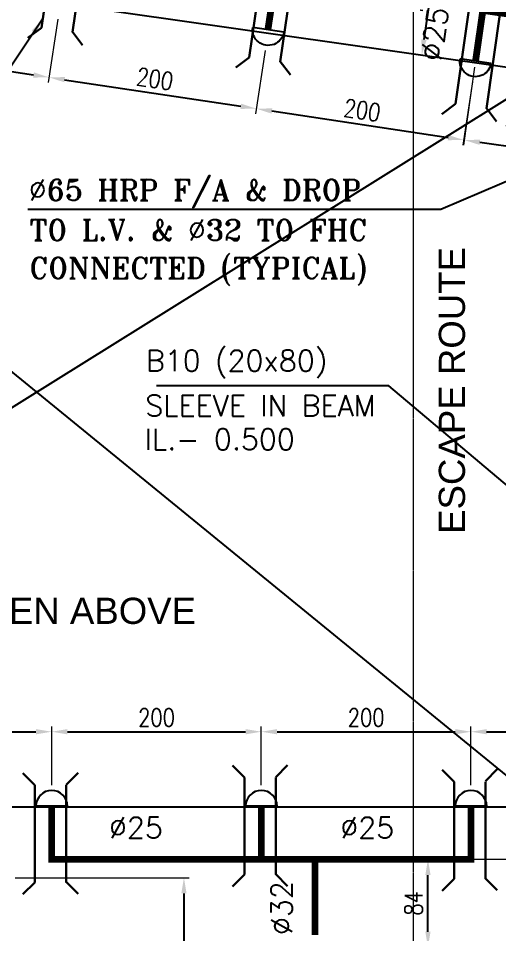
# Model space of a CAD drawing. Header units: inches. Extents: x 1355305 to 1448369, y 326920 to 386626.
# Drawn here: x 1397965 to 1402558, y 350042 to 358780 of the extents above; entities that cross this region are included whole.
import ezdxf
from ezdxf.enums import TextEntityAlignment as Align

# ---------------------------------------------------------------- set-up
doc = ezdxf.new("R2010")
doc.units = ezdxf.units.IN
doc.header["$MEASUREMENT"] = 0
doc.linetypes.add('HIDDEN', pattern=[9.525, 6.35, -3.175])
doc.linetypes.add('PHANTOM21', pattern=[1.25, 0.625, -0.125, 0.125, -0.125, 0.125, -0.125])
doc.layers.add('A-DOOR', color=10, linetype='Continuous', lineweight=15)
doc.layers.add('escape route', color=8, linetype='HIDDEN', lineweight=15)
for name, color, linetype in [('DIM2', 222, 'Continuous'), ('DR-TEXT', 181, 'Continuous'), ('FFNEW', 252, 'Continuous'), ('FP-PIPE', 4, 'Continuous'), ('P-FIRE-HOSE', 8, 'PHANTOM21'), ('P-FIRE-SPR', 6, 'Continuous'), ('P-FIRE-TXT', 181, 'Continuous'), ('SHAFT', 7, 'Continuous'), ('SLEEVE', 2, 'Continuous'), ('TEXT', 181, 'Continuous')]:
    doc.layers.add(name, color=color, linetype=linetype)
doc.styles.add('MECH', font='romans.shx')
doc.styles.add('ROMANS', font='romans__.ttf', dxfattribs={"width": 0.8})
doc.styles.add('ROMANT', font='ROMANT.shx')
doc.styles.add('style1', font='arial.ttf')
doc.dimstyles.new('GRAND CINEMA', dxfattribs={"dimtxt": 180, "dimasz": 150, "dimexe": 0.18, "dimexo": 0.06, "dimgap": 100, "dimtad": 1, "dimdec": 0, "dimlfac": 0.1, "dimzin": 1, "dimdsep": 46, "dimtxsty": 'MECH', "dimcen": 0.09, "dimdle": 0.2, "dimclrd": 222, "dimclre": 222, "dimclrt": 3, "dimadec": 0, "dimazin": 0, "dimtfac": 1, "dimtdec": 0, "dimtix": 1, "dimtmove": 2, "dimatfit": 3, "dimfxl": 1, "dimtolj": 1, "dimtzin": 0, "dimlwd": -1, "dimarcsym": 0})

# ---------------------------------------------------------------- blocks, each defined once
blk = doc.blocks.new('SEDRGFE')
at = {"layer": 'escape route', "color": 250, "ltscale": 0.5}
blk.add_line((1381474.6, 683734), (1381474.6, 694887.8), dxfattribs=at)
at = {"layer": 'SHAFT', "color": 250}
for p, q in [((1372324.6, 694772.2), (1382724.6, 686287.4)), ((1382767.4, 693289.1), (1371536.1, 686289.9))]:
    blk.add_line(p, q, dxfattribs=at)
blk.add_lwpolyline([(1371460.5, 688137.4), (1371460.5, 686289.9), (1382724.6, 686287.4), (1382724.6, 693288.3), (1372324.6, 694772.2), (1372324.6, 688137.6), (1371536.1, 688137.6), (1371536.1, 688137.4)], dxfattribs=at)
at = {"layer": 'TEXT', "color": 250, "ltscale": 0.5, "style": 'style1'}
blk.add_text('ESCAPE ROUTE', height=250, rotation=90, dxfattribs=at).set_placement((1381965.9, 688891.4))
blk.add_text('OPEN ABOVE  ', height=250, dxfattribs=at).set_placement((1377109.9, 688033.2))
blk = doc.blocks.new('SIDEWALL')
at = {"layer": 'P-FIRE-SPR', "color": 252}
for p, q in [((0.15, 0), (-0.15, 0)), ((0, 0), (0, -0.075))]:
    blk.add_line(p, q, dxfattribs=at)
blk.add_arc((0, 0), 0.15, 0, 180, dxfattribs=at)
blk = doc.blocks.new('A$C365C0078')
at = {"color": 2, "lineweight": 30}
for p, q in [((-149.3, 461), (-263.1, 574.8)), ((149.3, 465), (263.1, 578.9)), ((-149.3, 461), (-149.3, -465)), ((149.3, 461), (149.3, -465)), ((-149.3, -465), (-263.1, -578.9)), ((149.3, -461), (263.1, -574.8))]:
    blk.add_line(p, q, dxfattribs=at)
blk = doc.blocks.new('*D1114')
at = {"layer": 'Defpoints', "color": 0, "transparency": 16777216}
for p in [(28615.1, -23164.3), (30302.4, -23164.3), (28235.9, -24004.3)]:
    blk.add_point(p, dxfattribs=at)
at = {"layer": 'DIM2', "color": 222, "lineweight": -2, "transparency": 16777216}
for p, q in [((30252.4, -23164.3), (28565.1, -23164.3)), ((28285.9, -24004.3), (28665.1, -24004.3))]:
    blk.add_line(p, q, dxfattribs=at)
at = {"layer": 'DIM2', "color": 222, "transparency": 16777216}
blk.add_line((28615.1, -23854.3), (28615.1, -23314.3), dxfattribs=at)
for points in [[(28590.1, -23314.3), (28640.1, -23314.3), (28615.1, -23164.3)], [(28590.1, -23854.3), (28640.1, -23854.3), (28615.1, -24004.3)]]:
    blk.add_solid(points, dxfattribs=at)
at = {"layer": 'DIM2', "color": 3, "transparency": 16777216, "insert": (28479.3, -23584.3), "char_height": 170, "attachment_point": 5, "rotation": 90, "style": 'ROMANS'}
blk.add_mtext('\\A1;84', dxfattribs=at)
blk = doc.blocks.new('*D1121')
at = {"layer": 'Defpoints', "color": 0, "transparency": 16777216}
for p in [(24625.8, -23339.3), (26165.7, -27304.3), (26287, -27304.3)]:
    blk.add_point(p, dxfattribs=at)
at = {"layer": 'DIM2', "color": 222, "lineweight": -2, "transparency": 16777216}
for p, q in [((24675.8, -23339.3), (26337, -23339.3)), ((26215.7, -27304.3), (26337, -27304.3))]:
    blk.add_line(p, q, dxfattribs=at)
at = {"layer": 'DIM2', "color": 222, "transparency": 16777216}
blk.add_line((26287, -23489.3), (26287, -27154.3), dxfattribs=at)
for points in [[(26262, -23489.3), (26312, -23489.3), (26287, -23339.3)], [(26262, -27154.3), (26312, -27154.3), (26287, -27304.3)]]:
    blk.add_solid(points, dxfattribs=at)
at = {"layer": 'DIM2', "color": 3, "transparency": 16777216, "insert": (26151.2, -25321.8), "char_height": 170, "attachment_point": 5, "rotation": 90, "style": 'ROMANS'}
blk.add_mtext('\\A1;396', dxfattribs=at)
blk = doc.blocks.new('*D1177')
at = {"layer": 'Defpoints', "color": 0, "transparency": 16777216}
for p in [(29429.3, -14542.4), (28556, -15496.4), (29278.4, -15599.5)]:
    blk.add_point(p, dxfattribs=at)
at = {"layer": 'DIM2', "color": 222, "lineweight": -2, "transparency": 16777216}
for p, q in [((29379.8, -14535.4), (28657.4, -14432.3)), ((29228.9, -15592.4), (28506.5, -15489.3))]:
    blk.add_line(p, q, dxfattribs=at)
at = {"layer": 'DIM2', "color": 222, "transparency": 16777216}
blk.add_line((28685.7, -14587.9), (28577.2, -15347.9), dxfattribs=at)
for points in [[(28660.9, -14584.3), (28710.4, -14591.4), (28706.9, -14439.4)], [(28552.5, -15344.3), (28602, -15351.4), (28556, -15496.4)]]:
    blk.add_solid(points, dxfattribs=at)
at = {"layer": 'DIM2', "color": 3, "transparency": 16777216, "insert": (28497, -14948.7), "char_height": 170, "attachment_point": 5, "rotation": 81.87847, "style": 'ROMANS'}
blk.add_mtext('\\A1;107', dxfattribs=at)
blk = doc.blocks.new('*D1243')
at = {"layer": 'Defpoints', "color": 0, "transparency": 16777216}
for p in [(25025.4, -21947.5), (23025.4, -22227.2), (25025.4, -22507.1)]:
    blk.add_point(p, dxfattribs=at)
at = {"layer": 'DIM2', "color": 222, "lineweight": -2, "transparency": 16777216}
for p, q in [((23025.4, -22177.2), (23025.4, -21897.5)), ((25025.4, -22457.1), (25025.4, -21897.5))]:
    blk.add_line(p, q, dxfattribs=at)
at = {"layer": 'DIM2', "color": 222, "transparency": 16777216}
blk.add_line((23175.4, -21947.5), (24875.4, -21947.5), dxfattribs=at)
for points in [[(23175.4, -21922.5), (23175.4, -21972.5), (23025.4, -21947.5)], [(24875.4, -21922.5), (24875.4, -21972.5), (25025.4, -21947.5)]]:
    blk.add_solid(points, dxfattribs=at)
at = {"layer": 'DIM2', "color": 3, "transparency": 16777216, "insert": (24025.4, -21811.7), "char_height": 170, "attachment_point": 5, "style": 'ROMANS'}
blk.add_mtext('\\A1;200', dxfattribs=at)
blk = doc.blocks.new('*D1244')
at = {"layer": 'Defpoints', "color": 0, "transparency": 16777216}
for p in [(27025.4, -21947.5), (25025.4, -22309.5), (27025.4, -22507.1)]:
    blk.add_point(p, dxfattribs=at)
at = {"layer": 'DIM2', "color": 222, "lineweight": -2, "transparency": 16777216}
for p, q in [((25025.4, -22259.5), (25025.4, -21897.5)), ((27025.4, -22457.1), (27025.4, -21897.5))]:
    blk.add_line(p, q, dxfattribs=at)
at = {"layer": 'DIM2', "color": 222, "transparency": 16777216}
blk.add_line((25175.4, -21947.5), (26875.4, -21947.5), dxfattribs=at)
for points in [[(25175.4, -21922.5), (25175.4, -21972.5), (25025.4, -21947.5)], [(26875.4, -21922.5), (26875.4, -21972.5), (27025.4, -21947.5)]]:
    blk.add_solid(points, dxfattribs=at)
at = {"layer": 'DIM2', "color": 3, "transparency": 16777216, "insert": (26025.4, -21811.7), "char_height": 170, "attachment_point": 5, "style": 'ROMANS'}
blk.add_mtext('\\A1;200', dxfattribs=at)
blk = doc.blocks.new('*D1245')
at = {"layer": 'Defpoints', "color": 0, "transparency": 16777216}
for p in [(29025.4, -21947.5), (27025.4, -22422.9), (29025.4, -22507.1)]:
    blk.add_point(p, dxfattribs=at)
at = {"layer": 'DIM2', "color": 222, "lineweight": -2, "transparency": 16777216}
for p, q in [((27025.4, -22372.9), (27025.4, -21897.5)), ((29025.4, -22457.1), (29025.4, -21897.5))]:
    blk.add_line(p, q, dxfattribs=at)
at = {"layer": 'DIM2', "color": 222, "transparency": 16777216}
blk.add_line((27175.4, -21947.5), (28875.4, -21947.5), dxfattribs=at)
for points in [[(27175.4, -21922.5), (27175.4, -21972.5), (27025.4, -21947.5)], [(28875.4, -21922.5), (28875.4, -21972.5), (29025.4, -21947.5)]]:
    blk.add_solid(points, dxfattribs=at)
at = {"layer": 'DIM2', "color": 3, "transparency": 16777216, "insert": (28025.4, -21811.7), "char_height": 170, "attachment_point": 5, "style": 'ROMANS'}
blk.add_mtext('\\A1;200', dxfattribs=at)
blk = doc.blocks.new('*D1246')
at = {"layer": 'Defpoints', "color": 0, "transparency": 16777216}
for p in [(31002.4, -21947.3), (29025.4, -22363.5), (31002.4, -22479.9)]:
    blk.add_point(p, dxfattribs=at)
at = {"layer": 'DIM2', "color": 222, "lineweight": -2, "transparency": 16777216}
for p, q in [((29025.4, -22313.5), (29025.4, -21897.3)), ((31002.4, -22429.9), (31002.4, -21897.3))]:
    blk.add_line(p, q, dxfattribs=at)
at = {"layer": 'DIM2', "color": 222, "transparency": 16777216}
blk.add_line((29175.4, -21947.3), (30852.4, -21947.3), dxfattribs=at)
for points in [[(29175.4, -21922.3), (29175.4, -21972.3), (29025.4, -21947.3)], [(30852.4, -21922.3), (30852.4, -21972.3), (31002.4, -21947.3)]]:
    blk.add_solid(points, dxfattribs=at)
at = {"layer": 'DIM2', "color": 3, "transparency": 16777216, "insert": (30501.1, -21731.9), "char_height": 170, "attachment_point": 5, "style": 'ROMANS'}
blk.add_mtext('\\A1;198', dxfattribs=at)
blk = doc.blocks.new('*D1262')
at = {"layer": 'Defpoints', "color": 0, "transparency": 16777216}
for p in [(23215.9, -14818.7), (25091.7, -15102.8), (25000.1, -15707.5)]:
    blk.add_point(p, dxfattribs=at)
at = {"layer": 'DIM2', "color": 222, "lineweight": -2, "transparency": 16777216}
for p, q in [((23208.4, -14868.1), (23116.8, -15472.8)), ((25084.2, -15152.2), (24992.6, -15756.9))]:
    blk.add_line(p, q, dxfattribs=at)
at = {"layer": 'DIM2', "color": 222, "transparency": 16777216}
blk.add_line((23272.6, -15445.8), (24851.8, -15685), dxfattribs=at)
for points in [[(23276.3, -15421.1), (23268.8, -15470.6), (23124.3, -15423.4)], [(24855.5, -15660.3), (24848, -15709.7), (25000.1, -15707.5)]]:
    blk.add_solid(points, dxfattribs=at)
at = {"layer": 'DIM2', "color": 3, "transparency": 16777216, "insert": (24082.5, -15431.2), "char_height": 170, "attachment_point": 5, "rotation": 351.38791, "style": 'ROMANS'}
blk.add_mtext('\\A1;190', dxfattribs=at)
blk = doc.blocks.new('*D1263')
at = {"layer": 'Defpoints', "color": 0, "transparency": 16777216}
for p in [(25091.7, -15102.8), (27069.3, -15401.4), (26978, -16006.1)]:
    blk.add_point(p, dxfattribs=at)
at = {"layer": 'DIM2', "color": 222, "lineweight": -2, "transparency": 16777216}
for p, q in [((25084.2, -15152.2), (24992.9, -15756.9)), ((27061.9, -15450.9), (26970.5, -16055.6))]:
    blk.add_line(p, q, dxfattribs=at)
at = {"layer": 'DIM2', "color": 222, "transparency": 16777216}
blk.add_line((25148.7, -15729.9), (26829.7, -15983.7), dxfattribs=at)
for points in [[(25152.4, -15705.2), (25144.9, -15754.6), (25000.4, -15707.5)], [(26833.4, -15959), (26826, -16008.5), (26978, -16006.1)]]:
    blk.add_solid(points, dxfattribs=at)
at = {"layer": 'DIM2', "color": 3, "transparency": 16777216, "insert": (26009.5, -15722.6), "char_height": 170, "attachment_point": 5, "rotation": 351.41305, "style": 'ROMANS'}
blk.add_mtext('\\A1;200', dxfattribs=at)
blk = doc.blocks.new('*D1264')
at = {"layer": 'Defpoints', "color": 0, "transparency": 16777216}
for p in [(27069.3, -15401.5), (29047.9, -15700.3), (28956.6, -16304.9)]:
    blk.add_point(p, dxfattribs=at)
at = {"layer": 'DIM2', "color": 222, "lineweight": -2, "transparency": 16777216}
for p, q in [((27061.8, -15450.9), (26970.5, -16055.6)), ((29040.4, -15749.7), (28949.1, -16354.3))]:
    blk.add_line(p, q, dxfattribs=at)
at = {"layer": 'DIM2', "color": 222, "transparency": 16777216}
blk.add_line((27126.3, -16028.5), (28808.3, -16282.5), dxfattribs=at)
for points in [[(27130.1, -16003.8), (27122.6, -16053.3), (26978, -16006.1)], [(28812, -16257.8), (28804.5, -16307.2), (28956.6, -16304.9)]]:
    blk.add_solid(points, dxfattribs=at)
at = {"layer": 'DIM2', "color": 3, "transparency": 16777216, "insert": (27987.6, -16021.3), "char_height": 170, "attachment_point": 5, "rotation": 351.41324, "style": 'ROMANS'}
blk.add_mtext('\\A1;200', dxfattribs=at)
blk = doc.blocks.new('*D1265')
at = {"layer": 'Defpoints', "color": 0, "transparency": 16777216}
for p in [(29067.8, -15562.3), (30082.2, -15707.2), (29976.1, -16450.4)]:
    blk.add_point(p, dxfattribs=at)
at = {"layer": 'DIM2', "color": 222, "lineweight": -2, "transparency": 16777216}
for p, q in [((29060.7, -15611.8), (28954.6, -16355.1)), ((30075.2, -15756.7), (29969.1, -16499.9))]:
    blk.add_line(p, q, dxfattribs=at)
at = {"layer": 'DIM2', "color": 222, "transparency": 16777216}
blk.add_line((29110.2, -16326.8), (29827.7, -16429.2), dxfattribs=at)
for points in [[(29113.7, -16302.1), (29106.6, -16351.6), (28961.7, -16305.6)], [(29831.2, -16404.5), (29824.1, -16454), (29976.1, -16450.4)]]:
    blk.add_solid(points, dxfattribs=at)
at = {"layer": 'DIM2', "color": 3, "transparency": 16777216, "insert": (29488.1, -16243.6), "char_height": 170, "attachment_point": 5, "rotation": 351.87612, "style": 'ROMANS'}
blk.add_mtext('\\A1;102', dxfattribs=at)
blk = doc.blocks.new('A$C6DC347C1')
at = {"layer": 'FP-PIPE', "color": 4, "const_width": 65}
for points in [[(27088.3, -15252.7), (27163.9, -14752.6), (25186.3, -14453.9), (25110.8, -14954)], [(29994.2, -14744.4), (29931.7, -15182.1), (29139, -15068.9), (29069.3, -15551.9)], [(25025.5, -22657.2), (25025.5, -23164.4), (29025.5, -23164.4), (29025.5, -22657.2)], [(27025.5, -23164.4), (27025.5, -22657.2)], [(27537.8, -23884.4), (27537.8, -23164.4)]]:
    blk.add_lwpolyline(points, dxfattribs=at)
at = {"layer": 'P-FIRE-HOSE', "xscale": -1000.000000000001, "yscale": 1000, "zscale": 1000, "rotation": 171.4113288098222}
for p in [(27091.7, -15253.2), (29069.3, -15551.9)]:
    blk.add_blockref('SIDEWALL', p, dxfattribs=at)
at = {"layer": 'P-FIRE-HOSE', "xscale": 1000, "yscale": 1000, "zscale": 1000}
for p in [(25025.5, -22657.2), (27025.5, -22657.2), (29025.5, -22657.2)]:
    blk.add_blockref('SIDEWALL', p, dxfattribs=at)
at = {"layer": 'SLEEVE', "rotation": 351.8408886613315}
for p in [(25141, -14794.8), (27124.1, -15077.9), (29091.8, -15522.4)]:
    blk.add_blockref('A$C365C0078', p, dxfattribs=at)
at = {"layer": 'SLEEVE'}
for p in [(27013.5, -22844.4), (25013.5, -22918.8), (29013.5, -22884.7)]:
    blk.add_blockref('A$C365C0078', p, dxfattribs=at)
at = {"layer": 'DR-TEXT', "color": 3, "style": 'ROMANT'}
for s, p in [('%%C65 HRP F/A & DROP', (24806.3, -16881.8)), ('TO L.V. & %%C32 TO FHC', (24811.7, -17264.7)), ('CONNECTED (TYPICAL)', (24811.7, -17625.6))]:
    blk.add_text(s, height=200.623, dxfattribs=at).set_placement(p)
at = {"layer": 'P-FIRE-TXT', "style": 'MECH'}
for s, rotation, p in [('%%C25', 81.87733, (28678.4, -15293.6)), ('%%C32', 90, (27219.2, -23629.4))]:
    blk.add_text(s, height=200, rotation=rotation, dxfattribs=at).set_placement(p, align=Align.MIDDLE_CENTER)
for p in [(25829, -22862.2), (28036.2, -22862.2)]:
    blk.add_text('%%C25', height=200, dxfattribs=at).set_placement(p, align=Align.MIDDLE_CENTER)
at = {"layer": 'SLEEVE', "style": 'MECH'}
for s, p in [('B10 (20x80)', (25923.7, -18508.1, 0)), ('SLEEVE IN BEAM', (25918.4, -18936.9, 0)), ('IL.- 0.500', (25913, -19260.3, 0))]:
    blk.add_text(s, height=200, dxfattribs=at).set_placement(p)
at = {"layer": 'DIM2'}
for p1, p2, distance, picture, middle in [((29429.3, -14542.4), (29278.4, -15599.5), -729.7, '*D1177', (28497, -14948.7)), ((23215.9, -14818.7), (25091.7, -15102.8), -611.6, '*D1262', (24082.5, -15431.2)), ((25091.7, -15102.8), (27069.3, -15401.4), -611.6, '*D1263', (26009.5, -15722.6)), ((27069.3, -15401.5), (29047.9, -15700.3), -611.5, '*D1264', (27987.6, -16021.3)), ((29067.8, -15562.3), (30082.2, -15707.2), -750.8, '*D1265', (29488.1, -16243.6))]:
    dim = blk.add_aligned_dim(p1=p1, p2=p2, distance=distance, dimstyle='GRAND CINEMA', override={"dimtxt": 170, "dimexe": 50, "dimexo": 50, "dimgap": 50, "dimtxsty": 'ROMANS', "dimfxl": 6000}, dxfattribs=at)
    dim.commit()
    dim.dimension.update_dxf_attribs({"geometry": picture, "text_midpoint": middle})
dim = blk.add_linear_dim(base=(31002.4, -21947.3), p1=(29025.4, -22363.5), p2=(31002.4, -22479.9), dimstyle='GRAND CINEMA', override={"dimtxt": 170, "dimexe": 50, "dimexo": 50, "dimgap": 50, "dimtxsty": 'ROMANS', "dimfxl": 6000}, dxfattribs=at)
dim.commit()
dim.dimension.update_dxf_attribs({"geometry": '*D1246', "text_midpoint": (30501.1, -21731.9), "dimtype": 160})
for base, p1, p2, picture, middle in [((25025.4, -21947.5), (23025.4, -22227.2), (25025.4, -22507.1), '*D1243', (24025.4, -21811.7)), ((27025.4, -21947.5), (25025.4, -22309.5), (27025.4, -22507.1), '*D1244', (26025.4, -21811.7)), ((29025.4, -21947.5), (27025.4, -22422.9), (29025.4, -22507.1), '*D1245', (28025.4, -21811.7))]:
    dim = blk.add_linear_dim(base=base, p1=p1, p2=p2, dimstyle='GRAND CINEMA', override={"dimtxt": 170, "dimexe": 50, "dimexo": 50, "dimgap": 50, "dimtxsty": 'ROMANS', "dimfxl": 6000}, dxfattribs=at)
    dim.commit()
    dim.dimension.update_dxf_attribs({"geometry": picture, "text_midpoint": middle})
for base, p1, p2, picture, middle in [((28615.1, -23164.3), (28235.9, -24004.3), (30302.4, -23164.3), '*D1114', (28479.3, -23584.3)), ((26286.9515, -27304.3134), (24625.7623, -23339.315), (26165.6949, -27304.3134), '*D1121', (26151.1697, -25321.8142))]:
    dim = blk.add_linear_dim(base=base, p1=p1, p2=p2, angle=90, dimstyle='GRAND CINEMA', override={"dimtxt": 170, "dimexe": 50, "dimexo": 50, "dimgap": 50, "dimtxsty": 'ROMANS', "dimfxl": 6000}, dxfattribs=at)
    dim.commit()
    dim.dimension.update_dxf_attribs({"geometry": picture, "text_midpoint": middle})
for points in [[(24938.9, -15152.3, 0), (24289.2, -16111.6, 0), (22073.7, -16111.6, 0)], [(30914.1, -16039), (28738.6, -16969), (24798.7, -16969)], [(29903.5, -20051.3), (28242.3, -18649.7), (26026.8, -18649.7)]]:
    blk.add_leader(points, dimstyle='GRAND CINEMA', override={"dimtxt": 170, "dimexe": 50, "dimexo": 50, "dimgap": 50, "dimtxsty": 'ROMANS', "dimfxl": 6000}, dxfattribs=at)

msp = doc.modelspace()

# ---------------------------------------------------------------- block references
at = {"layer": 'A-DOOR', "color": 252, "linetype": 'Continuous', "ltscale": 100}
msp.add_blockref('A$C6DC347C1', (1373258, 373924.5), dxfattribs=at)
at = {"layer": 'FFNEW', "color": 6, "linetype": 'Continuous'}
msp.add_blockref('SEDRGFE', (20260.7, -335028.1), dxfattribs=at)

doc.saveas('drawing.dxf')
